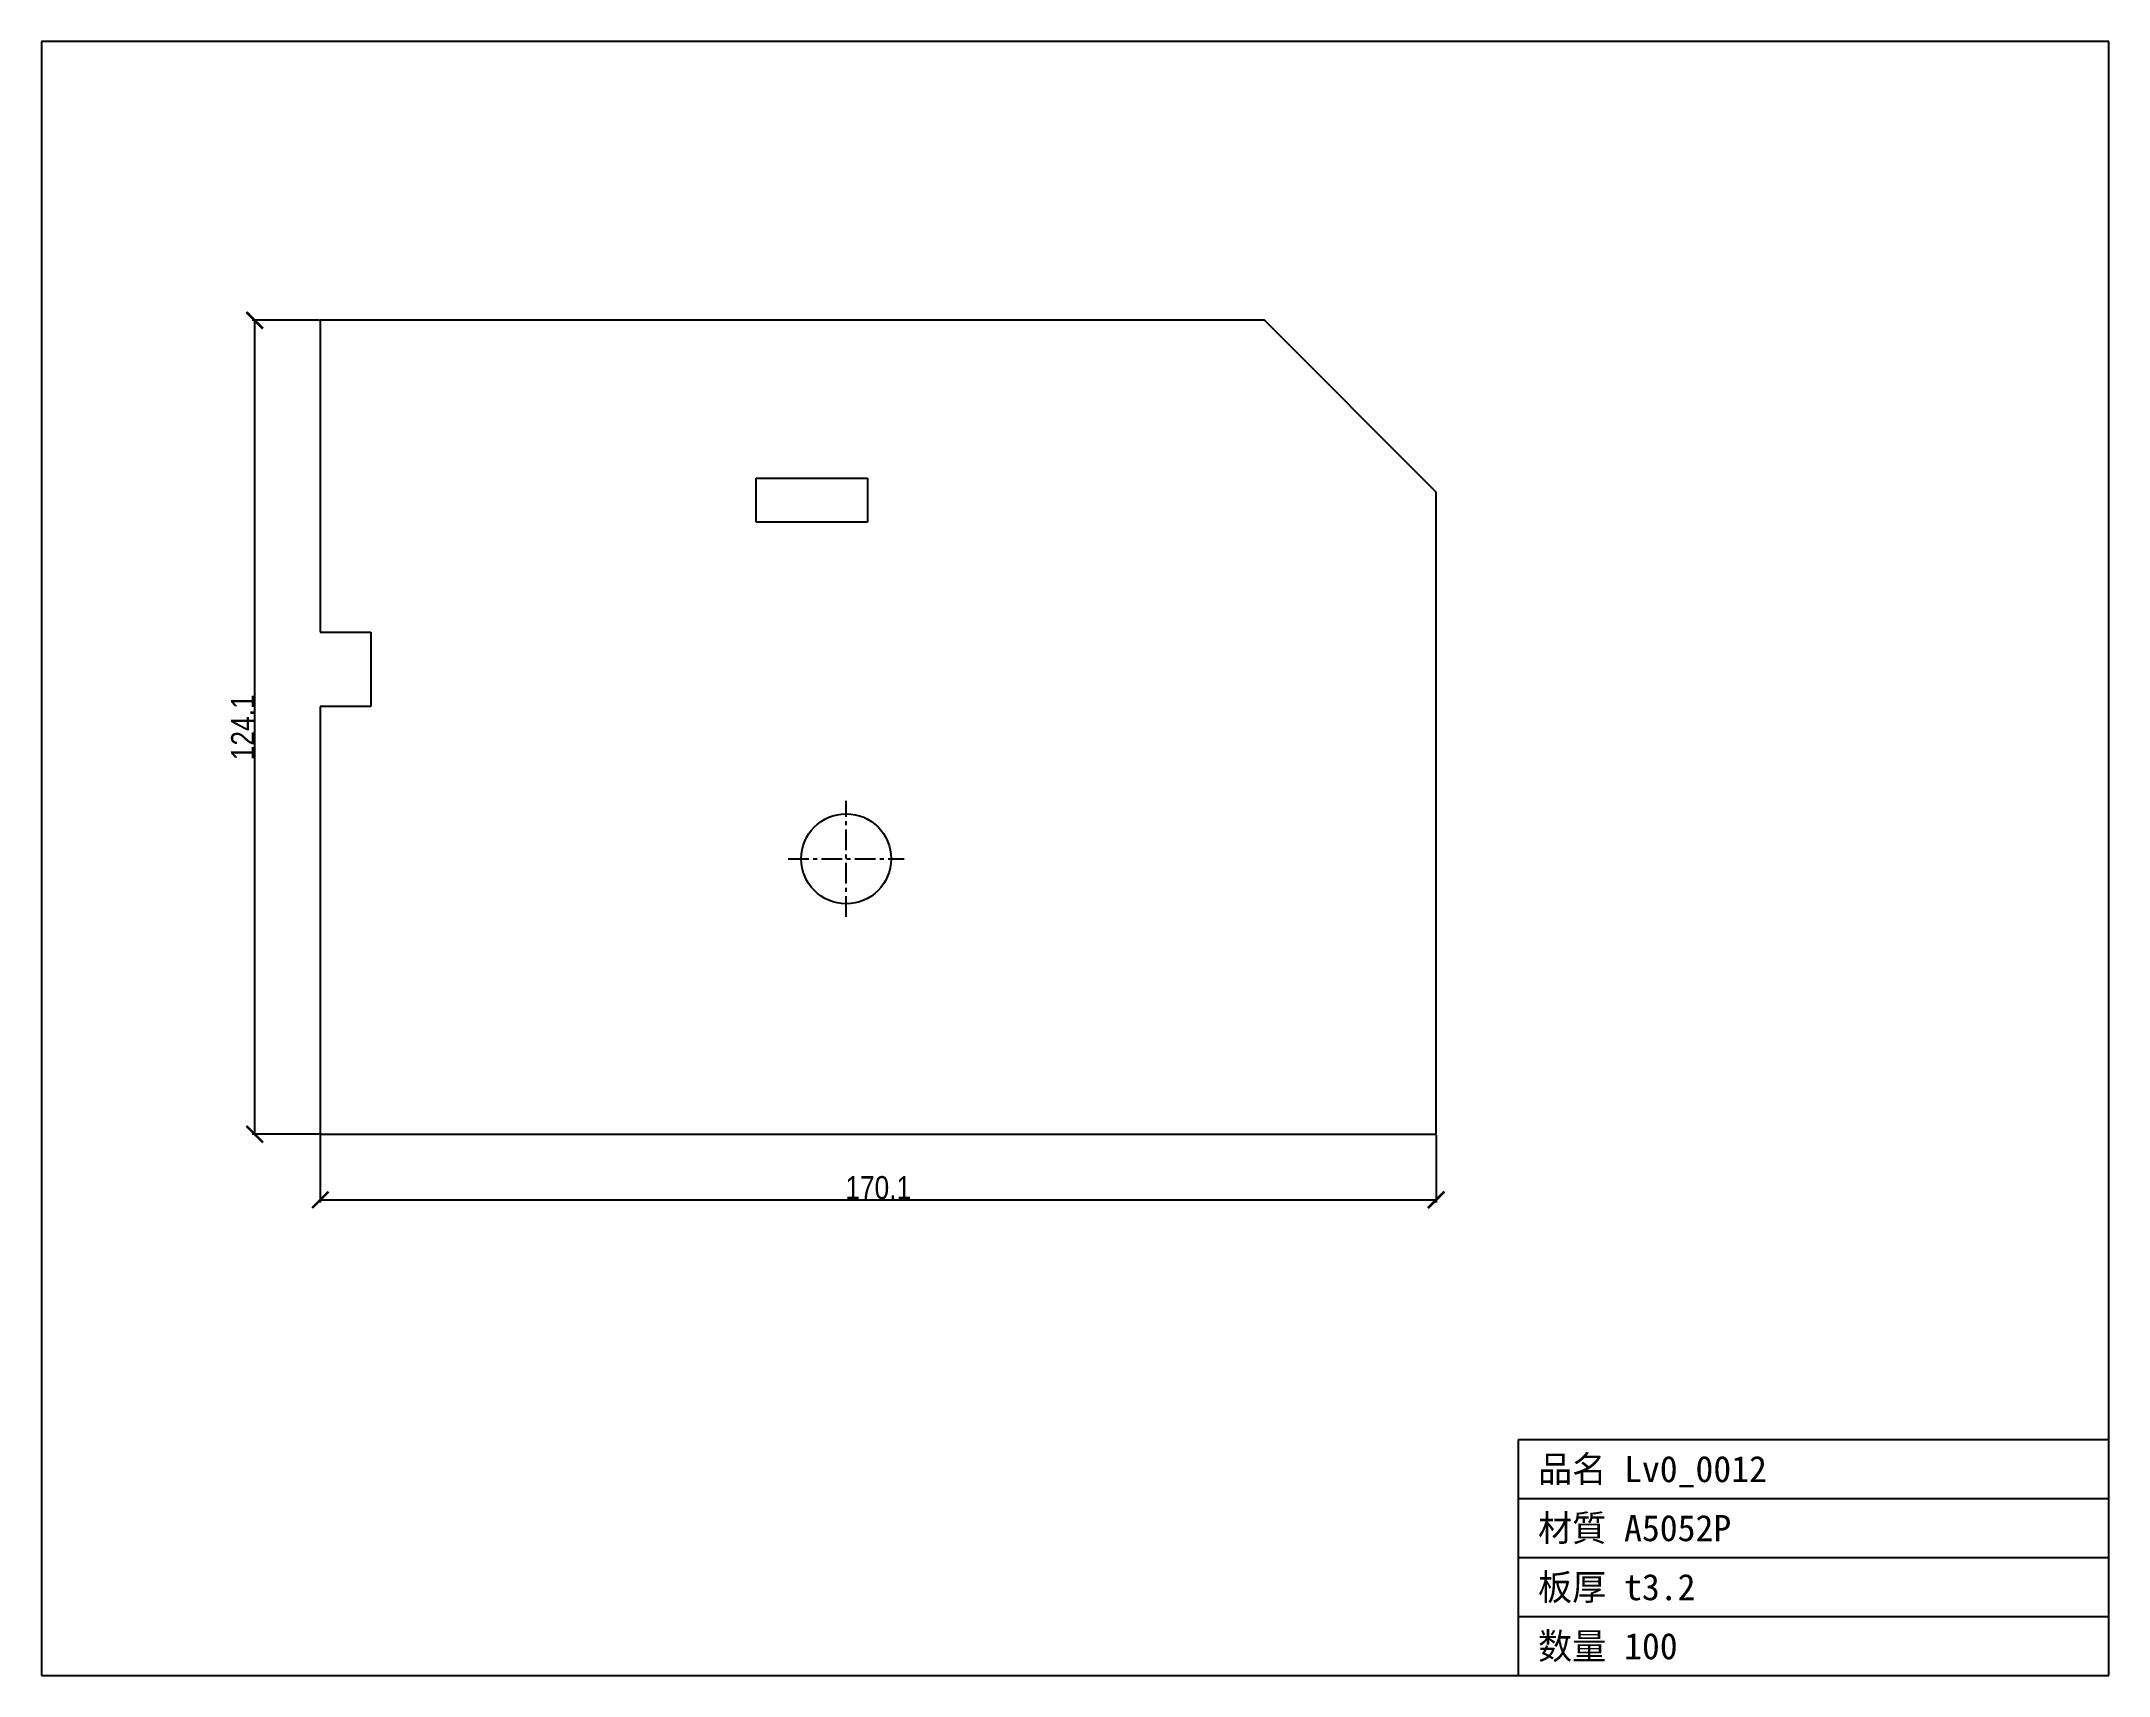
# Model space of a CAD drawing. Header units: millimetres. Extents: x -43 to 273, y -83 to 167.
import ezdxf

# ---------------------------------------------------------------- set-up
doc = ezdxf.new("R2010")
doc.units = ezdxf.units.MM
doc.linetypes.add('CENTER', pattern=[5.08, 3.175, -0.635, 0.635, -0.635])
for name, color, linetype in [('中心線', 7, 'Continuous'), ('図枠', 7, 'Continuous'), ('外形', 7, 'Continuous'), ('寸法', 7, 'Continuous'), ('文字', 7, 'Continuous')]:
    doc.layers.add(name, color=color, linetype=linetype)
doc.styles.add('OpenSansCondensed-Light', font='OpenSansCondensed-Light.ttf')
doc.dimstyles.new('EZDXF', dxfattribs={"dimtxt": 0.25, "dimasz": 0.175, "dimexe": 0.375, "dimexo": 0.125, "dimgap": 0.1, "dimtad": 1, "dimlfac": 100, "dimzin": 12, "dimdsep": 46, "dimtxsty": 'OpenSansCondensed-Light', "dimblk": 'ARCHTICK', "dimcen": 2.5, "dimazin": 3, "dimtfac": 0.5, "dimtmove": 2, "dimatfit": 3})

# ---------------------------------------------------------------- blocks, each defined once
blk = doc.blocks.new('_ARCHTICK')
at = {"color": 0, "linetype": 'BYBLOCK', "const_width": 0.15}
blk.add_lwpolyline([(-0.5, -0.5), (0.5, 0.5)], dxfattribs=at)

msp = doc.modelspace()

# ---------------------------------------------------------------- linework, layer by layer
at = {"layer": '中心線', "color": 1, "linetype": 'CENTER'}
for p, q in [((80.18, 33.14), (80.18, 50.86)), ((71.32, 42), (89.04, 42))]:
    msp.add_line(p, q, dxfattribs=at)
at = {"layer": '図枠'}
for p, q in [((272.66, 166.62), (-42.53, 166.62)), ((-42.53, 166.62), (-42.53, -82.53)), ((272.66, -82.53), (272.66, 166.62)), ((182.66, -82.53), (182.66, -46.53)), ((182.66, -46.53), (272.66, -46.53)), ((182.66, -55.53), (272.66, -55.53)), ((182.66, -64.53), (272.66, -64.53)), ((182.66, -73.53), (272.66, -73.53)), ((-42.53, -82.53), (272.66, -82.53))]:
    msp.add_line(p, q, dxfattribs=at)
at = {"layer": '外形'}
for p, q in [((143.95, 124.09), (0, 124.09)), ((0, 124.09), (0, 76.56)), ((170.13, 97.91), (143.95, 124.09)), ((66.47, 93.3), (66.47, 100.02)), ((66.47, 100.02), (83.41, 100.02)), ((83.41, 100.02), (83.41, 93.3)), ((170.13, 0), (170.13, 97.91)), ((83.41, 93.3), (66.47, 93.3)), ((0, 76.56), (7.68, 76.56)), ((7.68, 76.56), (7.68, 65.23)), ((7.68, 65.23), (0, 65.23)), ((0, 65.23), (0, 0)), ((0, 0), (170.13, 0))]:
    msp.add_line(p, q, dxfattribs=at)
msp.add_circle((80.18, 42), 6.86, dxfattribs=at)

# ---------------------------------------------------------------- texts
at = {"layer": '文字'}
for s, p in [('品名 Lv0_0012', (185.66, -53.03)), ('材質 A5052P', (185.66, -62.03)), ('板厚 t3.2', (185.66, -71.03)), ('数量 100', (185.66, -80.03))]:
    msp.add_text(s, height=4, dxfattribs=at).set_placement(p)

# ---------------------------------------------------------------- dimensions: what is measured, and where the dimension line sits
at = {"layer": '寸法'}
msp.add_linear_dim(base=(-10, 0), p1=(0, 0), p2=(0, 124.09), angle=90, dimstyle='EZDXF', override={"dimtxt": 3.5, "dimasz": 2.5, "dimdec": 1, "dimlfac": 1}, dxfattribs=at).render()
msp.add_linear_dim(base=(0, -10), p1=(0, 0), p2=(170.13, 0), dimstyle='EZDXF', override={"dimtxt": 3.5, "dimasz": 2.5, "dimdec": 1, "dimlfac": 1}, dxfattribs=at).render()

doc.saveas('drawing.dxf')
